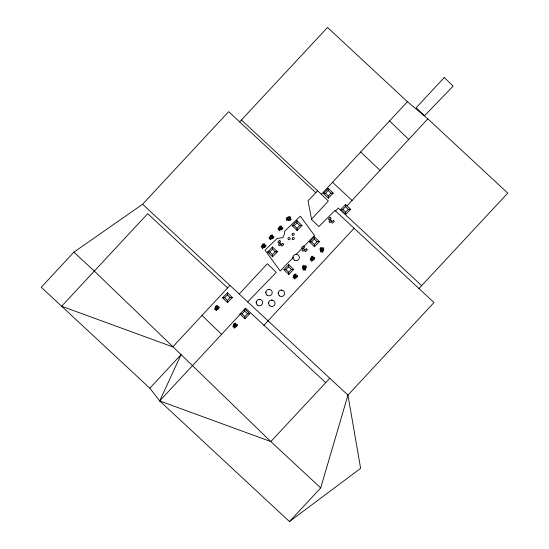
<?xml version="1.0" encoding="UTF-8"?>
<svg xmlns="http://www.w3.org/2000/svg" width="549" height="549" viewBox="0 0 549 549"><rect width="100%" height="100%" fill="white"/><g stroke="black" fill="none" stroke-linecap="round" stroke-linejoin="round"><path stroke-width="0.82" d="M256.218 302.904L256.239 302.06M265.84 292.946L265.86 292.102M268.626 303.631L268.646 302.787M278.24 293.667L278.261 292.83M292.981 257.831L293.001 256.994M222.599 297.791L224.658 297.702L227.355 294.909L227.451 292.768L232.405 297.551L227.554 302.574L222.599 297.791L227.451 292.768M239.968 313.966L242.027 313.877L244.724 311.084L244.82 308.936L249.774 313.726L244.923 318.749L239.968 313.966L244.82 308.936M267.644 251.998L269.71 251.909L272.407 249.116L272.496 246.975L277.458 251.758L272.599 256.788L267.644 251.998L272.496 246.975M283.881 269.676L285.947 269.586L288.637 266.793L288.733 264.652L293.694 269.435L288.836 274.466L283.881 269.676L288.733 264.652M292.185 225.728L294.25 225.639L296.947 222.846L297.043 220.705L301.998 225.488L297.146 230.511L292.185 225.728L297.043 220.705M309.554 241.903L311.619 241.814L314.316 239.021L314.412 236.873L319.367 241.663L314.515 246.686L309.554 241.903L314.412 236.873M323.423 193.385L325.488 193.289L328.185 190.503L328.275 188.355L333.236 193.145L328.377 198.168L323.423 193.385L328.275 188.355M340.792 209.553L342.857 209.464L345.554 206.678L345.65 204.53L350.605 209.313L345.746 214.343L340.792 209.553L345.65 204.53M304.887 269.655L304.86 270.183L305.374 270.266C304.928 268.605 307.399 267.198 305.635 265.544L303.782 266.183L303.425 265.4L302.822 266.059L302.451 267.171L303.192 269.998L303.679 270.074L303.892 268.859L304.983 269.024L304.887 269.655L303.769 269.484M322.387 251.641L322.359 252.169L322.874 252.252C322.428 250.591 324.898 249.184 323.135 247.53L321.282 248.169L320.925 247.386L320.321 248.045L319.95 249.157L320.691 251.984L321.179 252.06L321.391 250.845L322.483 251.017L322.387 251.641L321.268 251.469M315.847 192.699L228.672 111.667L142.616 204.242L73.909 252.142L41.244 287.285L149.836 388.225L159.69 400.928L289.453 521.55L320.705 487.931L347.949 395.108L434.005 302.533L334.979 210.48L318.9 226.565L311.599 219.518L308.044 200.783L317.61 190.805M320.705 487.931L270.835 441.574L159.69 400.928L181.088 354.606L94.311 271.103L73.909 252.142M216.203 309.794L215.874 310.212L216.251 310.576C216.848 308.963 219.675 309.245 219.188 306.87L217.308 306.321L217.473 305.484L216.601 305.663L215.647 306.356L214.625 309.094L214.975 309.437L215.853 308.572L216.642 309.334L216.203 309.794L215.393 309.005M234.43 327.389L234.1 327.808L234.471 328.172C235.075 326.559 237.895 326.84 237.415 324.473L235.528 323.924L235.699 323.08L234.821 323.265L233.874 323.958L232.845 326.696L233.201 327.039L234.073 326.175L234.869 326.936L234.43 327.389L233.613 326.607M294.559 278.316L294.23 278.734L294.6 279.098C295.204 277.485 298.025 277.767 297.544 275.392L295.657 274.843L295.829 274.006L294.95 274.191L294.003 274.877L292.974 277.622L293.331 277.959L294.202 277.094L294.998 277.863L294.559 278.316L293.742 277.526M311.729 260.521L311.4 260.94L311.777 261.303C312.374 259.691 315.195 259.965 314.714 257.598L312.834 257.049L312.999 256.205L312.12 256.39L311.173 257.083L310.144 259.821L310.501 260.164L311.379 259.3L312.168 260.061L311.729 260.521L310.919 259.732M239.673 121.892L327.527 27.45L407.42 101.716L427.863 118.858L507.756 193.124L418.956 288.541M229.935 285.405L172.784 346.886L61.646 306.246L147.702 213.671L227.588 287.93M311.523 219.14L328.35 201.037L321.364 194.291L407.42 101.716M149.836 388.225L181.088 354.606L270.835 441.574L329.839 378.268M239.213 294.031L267.363 263.746L276.257 272.338L247.695 301.916M159.69 400.928L240.572 313.925M244.024 310.212L245.746 308.353L325.639 382.619M346.934 205.923L427.863 118.858M263.945 325.269L354.112 228.267M227.554 302.574L227.451 300.399L230.148 297.606L232.405 297.551M297.146 230.511L297.043 228.336L299.74 225.543L301.998 225.488M328.377 198.168L328.281 195.986L330.972 193.2L333.236 193.145M272.599 256.788L272.503 254.606L275.193 251.813L277.458 251.758M335.514 210.974L338.321 208.071L421.701 285.7M292.988 257.735L280.175 270.993L264.989 250.159L277.156 238.458L282.9 237.655L284.478 233.792L284.457 231.445L300.337 216.182L314.488 235.466L303.954 246.377M296.295 254.304L302.156 248.237M244.923 318.749L244.82 316.567L247.517 313.781L249.774 313.726M314.515 246.686L314.412 244.511L317.109 241.718L319.367 241.663M345.746 214.343L345.65 212.161L348.341 209.368L350.605 209.313M288.836 274.466L288.733 272.283L291.43 269.49L293.694 269.435M262.546 247.743L262.148 248.1L262.449 248.519C263.335 247.043 266.059 247.832 266.018 245.417L264.261 244.531L264.584 243.735L263.685 243.756L262.628 244.264L261.118 246.769L261.406 247.174L262.422 246.48L263.06 247.379L262.546 247.743L261.894 246.824M270.334 238.897L269.909 239.22L270.177 239.666C271.172 238.259 273.827 239.261 273.972 236.845L272.29 235.83L272.668 235.054L271.776 235.013L270.684 235.439L268.983 237.82L269.236 238.239L270.307 237.628L270.877 238.575L270.334 238.897L269.751 237.93M279.352 229.901L278.926 230.216L279.194 230.662C280.189 229.262 282.845 230.264 282.989 227.849L281.314 226.833L281.692 226.064L280.8 226.016L279.702 226.435L278 228.816L278.254 229.235L279.324 228.631L279.894 229.571L279.352 229.901L278.768 228.926M289.453 521.55L360.624 468.372L347.949 395.108L142.616 204.242M287.031 219.682L286.509 219.792L286.564 220.314C288.053 219.456 290.05 221.473 291.19 219.339L290.092 217.713L290.757 217.171L289.968 216.759L288.795 216.683L286.255 218.131L286.31 218.626L287.539 218.516L287.655 219.614L287.031 219.682L286.907 218.557M295.836 254.29L296.68 254.311M268.694 289.405L269.532 289.426M281.102 290.133L281.939 290.153M259.073 299.363L259.917 299.383M271.481 300.09L272.318 300.111M360.693 151.984L380.004 170.355M332.543 182.268L352.06 200.412M241.471 120.025L321.364 194.291M389.564 120.924L408.737 139.439M345.554 206.678L348.341 209.368M328.185 190.503L330.972 193.2M342.857 209.464L345.65 212.161M325.488 193.289L328.281 195.986M314.316 239.021L317.109 241.718M296.947 222.846L299.74 225.543M311.619 241.814L314.412 244.511M294.25 225.639L297.043 228.336M272.407 249.116L275.193 251.813M288.637 266.793L291.43 269.49M269.71 251.909L272.503 254.606M285.947 269.586L288.733 272.283M244.724 311.084L247.517 313.781M227.355 294.909L230.148 297.606M242.027 313.877L244.82 316.567M224.658 297.702L227.451 300.399M202.011 315.449L221.583 334.348M264.076 244.799L262.875 246.158L262.353 245.43L263.705 244.278L264.076 244.799M218.475 307.838L217.548 309.176L216.91 308.648L217.953 307.337L218.475 307.838M236.694 325.433L235.768 326.772L235.13 326.25L236.18 324.933L236.694 325.433M296.824 276.36L295.897 277.698L295.259 277.17L296.309 275.859L296.824 276.36M313.994 258.558L313.074 259.903L312.436 259.375L313.479 258.064L313.994 258.558M272.084 236.077L270.781 237.346L270.321 236.578L271.748 235.528L272.084 236.077M281.102 227.08L279.805 228.343L279.338 227.581L280.772 226.531L281.102 227.08M304.201 266.869L303.974 268.31L303.096 268.18L303.206 266.409L304.201 266.869M321.7 248.855L321.474 250.303L320.595 250.166L320.705 248.395L321.7 248.855M305.827 267.109L305.628 268.372L304.798 268.317L304.894 266.636L305.827 267.109M323.327 249.095L323.128 250.358L322.297 250.303L322.393 248.622L323.327 249.095M265.133 246.233L263.98 247.386L263.445 246.748L264.721 245.65L265.133 246.233M273.031 237.587L271.789 238.65L271.309 237.978L272.661 236.976L273.031 237.587M282.049 228.597L280.807 229.654L280.326 228.974L281.678 227.979L282.049 228.597M216.162 306.507L215.592 307.557L216.237 308.174L217.253 307.124L216.704 306.17L216.162 306.507M234.382 324.109L233.819 325.152L234.464 325.777L235.473 324.72L234.931 323.773L234.382 324.109M294.511 275.035L293.948 276.078L294.593 276.696L295.602 275.646L295.06 274.692L294.511 275.035M311.688 257.234L311.118 258.277L311.763 258.902L312.779 257.852L312.23 256.898L311.688 257.234M289.797 217.857L288.088 218.454L287.992 217.569L289.728 217.219L289.797 217.857M303.611 248.409L301.95 250.378L303 251.312L304.709 249.383L303.611 248.409M306.28 248.821L304.565 250.715L305.594 251.703L307.358 249.857L306.28 248.821M279.503 240.277L277.78 242.13L278.83 243.097L280.58 241.217L279.503 240.277M444.258 77.512L416.108 107.796L424.583 115.681L453.151 86.097L444.258 77.512M330.066 217.267L328.343 219.12L329.386 220.094L331.143 218.207L330.066 217.267M290.023 219.621L288.451 220.067L288.3 219.25L289.947 218.907L290.023 219.621M280.168 242.878L278.357 244.737L279.352 245.712L281.163 243.852L280.168 242.878M330.724 219.874L328.913 221.727L329.915 222.702L331.726 220.849L330.724 219.874M282.879 243.454L280.889 245.094L281.774 246.172L283.764 244.545L282.879 243.454M333.442 220.451L331.452 222.084L332.337 223.162L334.327 221.542L333.442 220.451M304.482 246.968L302.424 248.601L301.579 247.434L303.528 245.904L304.482 246.968M292.61 239.289A1.043 1.043 0 0 0 294.298 238.637A1.043 1.043 0 0 0 292.885 237.497A1.043 1.043 0 0 0 292.61 239.289M294.161 259.993A3.219 3.219 0 0 0 299.356 257.989A3.219 3.219 0 0 0 295.026 254.489A3.219 3.219 0 0 0 294.161 259.993M288.424 239.556A1.098 1.098 0 0 0 290.167 238.774A1.098 1.098 0 0 0 288.616 237.655A1.098 1.098 0 0 0 288.424 239.556M292.418 235.041A1.077 1.077 0 0 0 294.216 234.547A1.077 1.077 0 0 0 292.892 233.229A1.077 1.077 0 0 0 292.418 235.041M267.013 295.108A3.219 3.219 0 0 0 272.208 293.097A3.219 3.219 0 0 0 267.878 289.604A3.219 3.219 0 0 0 267.013 295.108M257.399 305.066A3.219 3.219 0 0 0 262.594 303.062A3.219 3.219 0 0 0 258.263 299.562A3.219 3.219 0 0 0 257.399 305.066M269.806 305.786A3.219 3.219 0 0 0 275.001 303.782A3.219 3.219 0 0 0 270.664 300.289A3.219 3.219 0 0 0 269.806 305.786M279.42 295.829A3.219 3.219 0 0 0 284.615 293.825A3.219 3.219 0 0 0 280.285 290.325A3.219 3.219 0 0 0 279.42 295.829"/></g></svg>
